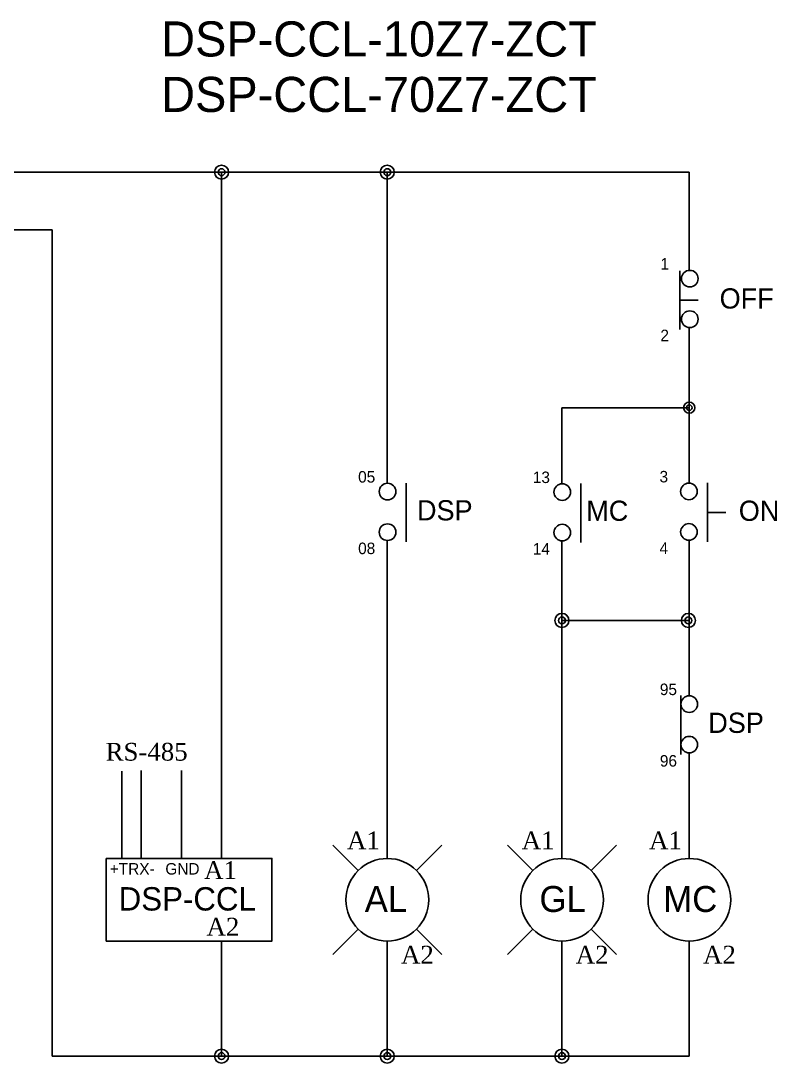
# Model space of a CAD drawing. Header units: millimetres. Extents: x 46 to 886, y 51 to 632.
# Drawn here: x 139.7 to 222.9, y 445.8 to 560.4 of the extents above; entities that cross this region are included whole.
import ezdxf

# ---------------------------------------------------------------- set-up
doc = ezdxf.new("R2010")
doc.units = ezdxf.units.MM
doc.layers.add('4', color=133, linetype='Continuous')
doc.layers.add('ASHADE', color=7, linetype='Continuous')
doc.styles.add('ghs', font='NGULIM.TTF')
doc.styles.add('HCM', font='batang.ttc')

msp = doc.modelspace()

# ---------------------------------------------------------------- linework, layer by layer
msp.add_lwpolyline([(149.08, 468.267), (167.303, 468.267), (167.303, 459.176), (149.08, 459.176)], close=True)
at = {"layer": '4', "color": 0}
for p, q in [((176.772, 466.936), (173.98, 469.728)), ((183.201, 466.936), (185.993, 469.728)), ((195.983, 466.936), (193.191, 469.728)), ((202.412, 466.936), (205.203, 469.728)), ((176.772, 460.507), (173.98, 457.716)), ((183.201, 460.507), (185.993, 457.716)), ((195.983, 460.507), (193.191, 457.716)), ((202.412, 460.507), (205.203, 457.716))]:
    msp.add_line(p, q, dxfattribs=at)
for centre, radius in [((161.754, 543.746), 0.772), ((179.978, 543.746), 0.772), ((213.19, 517.844), 0.618), ((199.188, 494.444), 0.772), ((213.092, 494.444), 0.772), ((161.754, 446.529), 0.772), ((179.978, 446.529), 0.772), ((199.188, 446.529), 0.772)]:
    msp.add_circle(centre, radius, dxfattribs=at)
at = {"layer": 'ASHADE', "ltscale": 2}
for p, q in [((135.832, 543.746), (213.19, 543.746)), ((161.754, 543.746), (161.754, 468.267)), ((179.978, 543.746), (179.978, 509.53)), ((213.19, 543.746), (213.19, 532.947)), ((134.626, 537.405), (143.117, 537.405)), ((143.117, 446.529), (143.117, 537.405)), ((212.16, 532.9), (212.16, 526.433)), ((212.16, 529.666), (214.179, 529.666)), ((213.19, 526.66), (213.19, 509.548)), ((199.188, 517.844), (199.188, 509.479)), ((213.19, 517.844), (199.188, 517.844)), ((182.059, 509.543), (182.059, 503.075)), ((201.27, 509.492), (201.27, 503.024)), ((215.2, 509.562), (215.2, 503.094)), ((215.2, 506.328), (217.219, 506.328)), ((179.978, 503.24), (179.978, 468.267)), ((199.188, 503.24), (199.188, 468.267)), ((213.19, 503.259), (213.19, 486.161)), ((199.188, 503.189), (199.188, 494.444)), ((213.092, 494.444), (199.188, 494.444)), ((212.246, 486.173), (212.246, 479.706)), ((213.19, 479.87), (213.19, 468.267)), ((161.754, 459.176), (161.754, 446.529)), ((179.978, 459.176), (179.978, 446.529)), ((199.188, 459.176), (199.188, 446.529)), ((213.19, 459.176), (213.19, 446.529)), ((143.117, 446.529), (213.19, 446.529))]:
    msp.add_line(p, q, dxfattribs=at)
at = {"layer": 'ASHADE', "color": 1, "ltscale": 2}
for p, q in [((150.794, 477.865), (150.794, 468.267)), ((152.929, 477.943), (152.929, 468.267)), ((157.342, 477.943), (157.342, 468.267))]:
    msp.add_line(p, q, dxfattribs=at)
at = {"layer": 'ASHADE', "ltscale": 2}
for centre, radius in [((213.248, 532.034), 0.915), ((213.248, 527.573), 0.915), ((180.009, 508.615), 0.915), ((199.22, 508.564), 0.915), ((213.15, 508.634), 0.915), ((180.009, 504.155), 0.915), ((199.22, 504.104), 0.915), ((213.15, 504.174), 0.915), ((213.19, 485.245), 0.915), ((213.19, 480.785), 0.915), ((179.987, 463.722), 4.546), ((199.197, 463.722), 4.546), ((213.199, 463.722), 4.546)]:
    msp.add_circle(centre, radius, dxfattribs=at)
for centre, radius, start, end in [((161.754, 543.746), 0.381, 0, 180), ((161.754, 543.746), 0.381, 180, 0), ((179.978, 543.746), 0.381, 0, 180), ((179.978, 543.746), 0.381, 180, 0), ((213.19, 517.844), 0.305, 0, 180), ((213.19, 517.844), 0.305, 180, 0), ((199.188, 494.444), 0.381, 0, 180), ((199.188, 494.444), 0.381, 180, 0), ((213.092, 494.444), 0.381, 0, 180), ((213.092, 494.444), 0.381, 180, 0), ((161.754, 446.529), 0.381, 0, 180), ((161.754, 446.529), 0.381, 180, 0), ((179.978, 446.529), 0.381, 0, 180), ((179.978, 446.529), 0.381, 180, 0), ((199.188, 446.529), 0.381, 0, 180), ((199.188, 446.529), 0.381, 180, 0)]:
    msp.add_arc(centre, radius, start, end, dxfattribs=at)

# ---------------------------------------------------------------- texts
at = {"layer": 'ASHADE', "ltscale": 2, "style": 'ghs'}
for s, height, p in [('DSP-CCL-10Z7-ZCT', 3.861, (155.114, 556.47)), ('DSP-CCL-70Z7-ZCT', 3.861, (155.114, 550.365)), ('1', 1.265, (210.014, 533.024)), ('OFF', 2.2244, (216.526, 528.747)), ('2', 1.265, (210.014, 525.159)), ('05', 1.2654, (176.775, 509.606)), ('13', 1.2654, (195.986, 509.555)), ('3', 1.265, (209.916, 509.625)), ('DSP', 2.2244, (183.248, 505.447)), ('MC', 2.2244, (201.858, 505.396)), ('ON', 2.2244, (218.633, 505.396)), ('08', 1.2654, (176.775, 501.74)), ('14', 1.2654, (195.986, 501.689)), ('4', 1.265, (209.916, 501.759)), ('95', 1.2654, (209.956, 486.236)), ('DSP', 2.2244, (215.274, 482.077)), ('96', 1.2654, (209.956, 478.371)), ('+TRX-', 1.2654, (149.464, 466.497)), ('GND', 1.2654, (155.575, 466.497)), ('DSP-CCL', 2.5704, (150.443, 462.542)), ('AL', 2.856, (177.502, 462.381)), ('GL', 2.856, (196.713, 462.381)), ('MC', 2.856, (210.331, 462.381))]:
    msp.add_text(s, height=height, dxfattribs=at).set_placement(p)
at = {"layer": 'ASHADE', "color": 0, "linetype": 'ByBlock', "lineweight": 25, "style": 'HCM'}
for s, p in [('RS-485', (149.011, 479.027)), ('A1', (175.554, 469.284)), ('A1', (194.765, 469.284)), ('A1', (208.767, 469.284)), ('A1', (159.835, 466.013)), ('A2', (160.108, 459.789)), ('A2', (181.491, 456.711)), ('A2', (200.702, 456.711)), ('A2', (214.703, 456.711))]:
    msp.add_text(s, height=1.9534, dxfattribs=at).set_placement(p)

doc.saveas('drawing.dxf')
